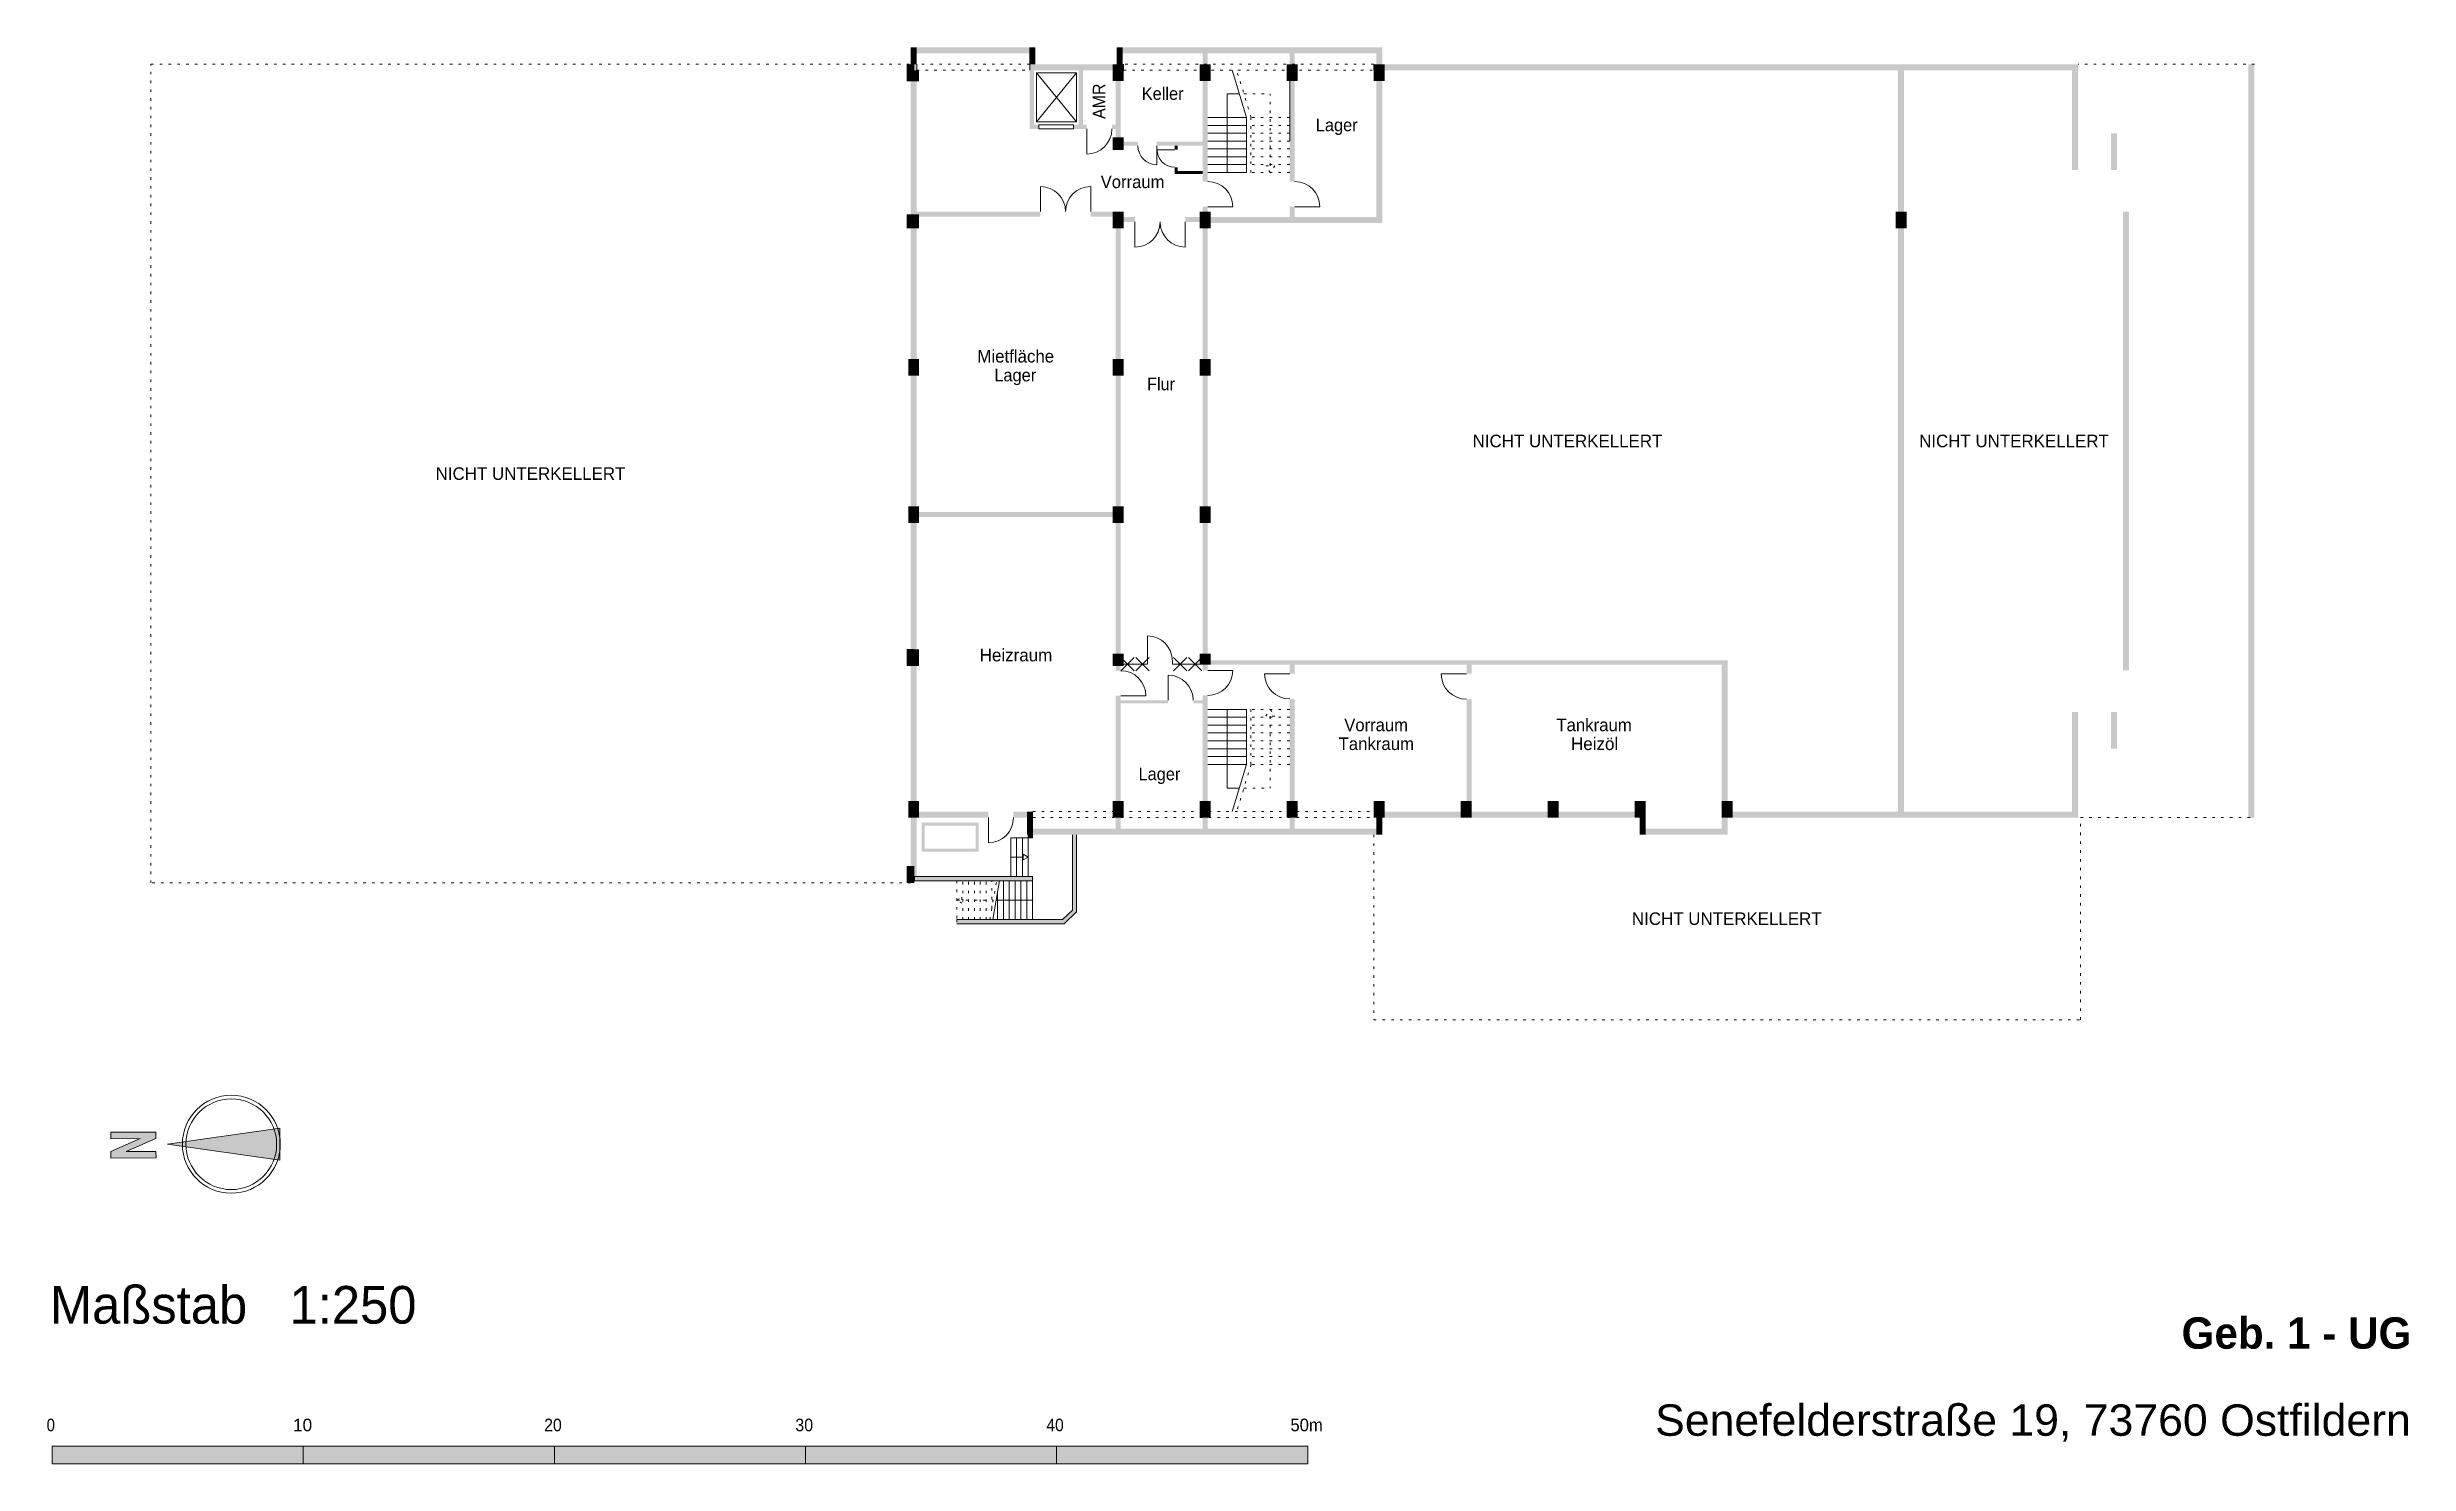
# Model space of a CAD drawing. Header units: inches. Extents: x 5602 to 99643, y 3430 to 59837.
import ezdxf

# ---------------------------------------------------------------- set-up
doc = ezdxf.new("R2010")
doc.units = ezdxf.units.IN
doc.header["$LTSCALE"] = 250
doc.header["$MEASUREMENT"] = 0
for name, pattern in [('Punktlinie', [1.4, 0.4, -1]), ('Standardmuster', [0]), ('Volllinie', [0])]:
    doc.linetypes.add(name, pattern=pattern)
doc.layers.add('Grundebene', color=7, linetype='Continuous')
doc.layers.add('Schriftfeld', color=7, linetype='Continuous')
doc.styles.add('ARIAL', font='arial.ttf', dxfattribs={"height": 0.2})
doc.styles.add('ARIAL-FETT', font='arialbd.ttf', dxfattribs={"height": 0.2})

# ---------------------------------------------------------------- blocks, each defined once
blk = doc.blocks.new('door-28B')
at = {"layer": 'Grundebene', "color": 18, "linetype": 'Standardmuster', "lineweight": 13, "true_color": 0x000000}
blk.add_line((62123, 34886), (61113, 34886), dxfattribs=at)
blk.add_arc((62123, 34886), 1010, 180, 270, dxfattribs=at)
blk = doc.blocks.new('Kreuz-2A3')
at = {"layer": 'Grundebene', "color": 18, "linetype": 'Volllinie', "lineweight": 13, "true_color": 0x000000}
for p, q in [((51049, 35008), (51579, 35538)), ((51579, 35008), (51049, 35538))]:
    blk.add_line(p, q, dxfattribs=at)
blk = doc.blocks.new('Kreuz-2A9')
at = {"layer": 'Grundebene', "color": 18, "linetype": 'Volllinie', "lineweight": 13, "true_color": 0x000000}
for p, q in [((50447, 35008), (50977, 35538)), ((50977, 35008), (50447, 35538))]:
    blk.add_line(p, q, dxfattribs=at)
blk = doc.blocks.new('Kreuz-2AF')
at = {"layer": 'Grundebene', "color": 18, "linetype": 'Volllinie', "lineweight": 13, "true_color": 0x000000}
for p, q in [((48953, 35008), (49483, 35538)), ((49483, 35008), (48953, 35538))]:
    blk.add_line(p, q, dxfattribs=at)
blk = doc.blocks.new('Kreuz-2B5')
at = {"layer": 'Grundebene', "color": 18, "linetype": 'Volllinie', "lineweight": 13, "true_color": 0x000000}
for p, q in [((48351, 35008), (48881, 35538)), ((48881, 35008), (48351, 35538))]:
    blk.add_line(p, q, dxfattribs=at)

msp = doc.modelspace()

# ---------------------------------------------------------------- hatches: boundary and pattern name
at = {"layer": 'Grundebene', "true_color": 0x000000, "transparency": 33554687}
for points in [[(40227, 59159), (40227, 59837), (39987, 59837), (39987, 59159)], [(44707, 59837), (40227, 59837), (40227, 59597), (44707, 59597)], [(44947, 59159), (44947, 59837), (44707, 59837), (44707, 59159)], [(48434, 59159), (48434, 59837), (48194, 59837), (48194, 59159)], [(58643, 59837), (48351, 59837), (48351, 59597), (58643, 59597)], [(58763, 53080), (58763, 59837), (58523, 59837), (58523, 53080)], [(39831, 59159), (40132, 59159), (40132, 58484), (39831, 58484)], [(39892, 58919), (40323, 58919), (40323, 58484), (39892, 58484)], [(40227, 58484), (40227, 29821), (39987, 29821), (39987, 58484)], [(46677, 56753), (46677, 58919), (46847, 58919), (46847, 56753)], [(48035, 59159), (48466, 59159), (48466, 58496), (48035, 58496)], [(48151, 55913), (48351, 55913), (48351, 58496), (48151, 58496)], [(51499, 59159), (51931, 59159), (51931, 58496), (51499, 58496)], [(54964, 59159), (55395, 59159), (55395, 58496), (54964, 58496)], [(58428, 59159), (58859, 59159), (58859, 58496), (58428, 58496)], [(79308, 29399), (79308, 58919), (79548, 58919), (79548, 29399)], [(86236, 54953), (86236, 59159), (86476, 59159), (86476, 54953)], [(93499, 59159), (93499, 29159), (93259, 29159), (93259, 59159)], [(48035, 56247), (48466, 56247), (48466, 55750), (48035, 55750)], [(87780, 54953), (87780, 56406), (88020, 56406), (88020, 54953)], [(39831, 53178), (40132, 53178), (40132, 52629), (39831, 52629)], [(39892, 53178), (40323, 53178), (40323, 52629), (39892, 52629)], [(48035, 53291), (48466, 53291), (48466, 52629), (48035, 52629)], [(51499, 53291), (51931, 53291), (51931, 52629), (51499, 52629)], [(58763, 53080), (51815, 53080), (51815, 52840), (58763, 52840)], [(79212, 53291), (79643, 53291), (79643, 52629), (79212, 52629)], [(88260, 35029), (88260, 53288), (88500, 53288), (88500, 35029)], [(39892, 47424), (40323, 47424), (40323, 46761), (39892, 46761)], [(48035, 47424), (48466, 47424), (48466, 46761), (48035, 46761)], [(51499, 47424), (51931, 47424), (51931, 46761), (51499, 46761)], [(39892, 41556), (40323, 41556), (40323, 40894), (39892, 40894)], [(48035, 41556), (48466, 41556), (48466, 40894), (48035, 40894)], [(51499, 41556), (51931, 41556), (51931, 40894), (51499, 40894)], [(40323, 41325), (48035, 41325), (48035, 41125), (40323, 41125)], [(39831, 35868), (40132, 35868), (40132, 35193), (39831, 35193)], [(39892, 35855), (40323, 35855), (40323, 35193), (39892, 35193)], [(48035, 35689), (48466, 35689), (48466, 35193), (48035, 35193)], [(51499, 35689), (51931, 35689), (51931, 35257), (51499, 35257)], [(72284, 35257), (51815, 35257), (51815, 35427), (72284, 35427)], [(72284, 28481), (72284, 35427), (72524, 35427), (72524, 28481)], [(86236, 29159), (86236, 33364), (86476, 33364), (86476, 29159)], [(87780, 31911), (87780, 33364), (88020, 33364), (88020, 31911)], [(39892, 29821), (40323, 29821), (40323, 29159), (39892, 29159)], [(39987, 29159), (40227, 29159), (40227, 26816), (39987, 26816)], [(44854, 29399), (44854, 28480), (44614, 28480), (44614, 29399)], [(48035, 29821), (48466, 29821), (48466, 29159), (48035, 29159)], [(51499, 29821), (51931, 29821), (51931, 29159), (51499, 29159)], [(54964, 29821), (55395, 29821), (55395, 29159), (54964, 29159)], [(58428, 29821), (58859, 29821), (58859, 29159), (58428, 29159)], [(58763, 29159), (58763, 28480), (58523, 28480), (58523, 29159)], [(61892, 29821), (62323, 29821), (62323, 29159), (61892, 29159)], [(65356, 29821), (65787, 29821), (65787, 29159), (65356, 29159)], [(68820, 29821), (69251, 29821), (69251, 29159), (68820, 29159)], [(69011, 28480), (69011, 29159), (69251, 29159), (69251, 28480)], [(72284, 29821), (72715, 29821), (72715, 29159), (72284, 29159)], [(46425, 28480), (46425, 25478), (46026, 25100), (41829, 25100), (41829, 24930), (46093, 24930), (46595, 25405), (46595, 28480)], [(58643, 28480), (44614, 28480), (44614, 28720), (58643, 28720)], [(44669, 28480), (44839, 28480), (44839, 28361), (44669, 28361)], [(69060, 28720), (72284, 28720), (72284, 28480), (69060, 28480)], [(39831, 27234), (40132, 27234), (40132, 26559), (39831, 26559)], [(40132, 26646), (44839, 26646), (44839, 26816), (40132, 26816)]]:
    msp.add_hatch(color=18, dxfattribs=at).paths.add_polyline_path(points, flags=0)
h = msp.add_hatch(color=18, dxfattribs=at)
h.paths.add_polyline_path([(51815, 59597), (51615, 59597), (51615, 54487), (51815, 54487)], flags=0)
h.paths.add_polyline_path([(51615, 35024), (51815, 35024), (51815, 53487), (51615, 53487)], flags=0)
h.paths.add_polyline_path([(51615, 34024), (51615, 28720), (51815, 28720), (51815, 34024)], flags=0)
h = msp.add_hatch(color=18, dxfattribs=at)
h.paths.add_polyline_path([(55079, 54487), (55279, 54487), (55279, 59597), (55079, 59597)], flags=0)
h.paths.add_polyline_path([(55079, 53487), (55079, 53080), (55279, 53080), (55279, 53487)], flags=0)
h = msp.add_hatch(color=18, dxfattribs=at)
h.paths.add_polyline_path([(58523, 59159), (58523, 58919), (86476, 58919), (86476, 59159)], flags=0)
h.paths.add_polyline_path([(44728, 58919), (48434, 58919), (48434, 59159), (44728, 59159)], flags=0)
h.paths.add_polyline_path([(40132, 58919), (40227, 58919), (40227, 59159), (40132, 59159)], flags=0)
h = msp.add_hatch(color=18, dxfattribs=at)
h.paths.add_polyline_path([(44728, 56583), (45085, 56583), (45085, 56753), (44898, 56753), (44898, 58919), (44728, 58919)], flags=0)
h.paths.add_polyline_path([(46847, 56583), (46847, 56753), (46465, 56753), (46465, 56583)], flags=0)
h = msp.add_hatch(color=18, dxfattribs=at)
h.paths.add_polyline_path([(48000, 56753), (48000, 56583), (48351, 56583), (48351, 56753)], flags=0)
h.paths.add_polyline_path([(47000, 56753), (46847, 56753), (46847, 56583), (47000, 56583)], flags=0)
h = msp.add_hatch(color=18, dxfattribs=at)
h.paths.add_polyline_path([(49788, 56083), (49788, 55913), (51615, 55913), (51615, 56083)], flags=0)
h.paths.add_polyline_path([(49033, 56083), (48466, 56083), (48466, 55913), (49033, 55913)], flags=0)
h = msp.add_hatch(color=18, dxfattribs=at)
h.paths.add_polyline_path([(50615, 54913), (50615, 55057), (50495, 55057), (50495, 54793), (51615, 54793), (51615, 54913)], flags=0)
h.paths.add_polyline_path([(50615, 55913), (50495, 55913), (50495, 55754), (50615, 55754)], flags=0)
h = msp.add_hatch(color=18, dxfattribs=at)
h.paths.add_polyline_path([(40227, 53091), (45155, 53091), (45155, 53291), (40227, 53291)], flags=0)
h.paths.add_polyline_path([(48035, 53091), (48035, 53291), (47155, 53291), (47155, 53091)], flags=0)
h = msp.add_hatch(color=18, dxfattribs=at)
h.paths.add_polyline_path([(48151, 35011), (48351, 35011), (48351, 53291), (48151, 53291)], flags=0)
h.paths.add_polyline_path([(48151, 34011), (48151, 28720), (48351, 28720), (48351, 34011)], flags=0)
h = msp.add_hatch(color=18, dxfattribs=at)
h.paths.add_polyline_path([(50919, 53080), (50919, 52880), (51499, 52880), (51499, 53080)], flags=0)
h.paths.add_polyline_path([(48919, 53080), (48466, 53080), (48466, 52880), (48919, 52880)], flags=0)
h = msp.add_hatch(color=18, dxfattribs=at)
h.paths.add_polyline_path([(55279, 33886), (55079, 33886), (55079, 28720), (55279, 28720)], flags=0)
h.paths.add_polyline_path([(55279, 34886), (55279, 35257), (55079, 35257), (55079, 34886)], flags=0)
h = msp.add_hatch(color=18, dxfattribs=at)
h.paths.add_polyline_path([(62323, 33876), (62123, 33876), (62123, 29821), (62323, 29821)], flags=0)
h.paths.add_polyline_path([(62323, 34886), (62323, 35257), (62123, 35257), (62123, 34886)], flags=0)
h = msp.add_hatch(color=18, dxfattribs=at)
h.paths.add_polyline_path([(48351, 33713), (50236, 33713), (50236, 33833), (48351, 33833)], flags=0)
h.paths.add_polyline_path([(51615, 33713), (51615, 33833), (51236, 33833), (51236, 33713)], flags=0)
h = msp.add_hatch(color=18, dxfattribs=at)
h.paths.add_polyline_path([(40323, 29159), (43080, 29159), (43080, 29399), (40323, 29399)], flags=0)
h.paths.add_polyline_path([(44614, 29159), (44614, 29399), (44080, 29399), (44080, 29159)], flags=0)
h = msp.add_hatch(color=18, dxfattribs=at)
h.paths.add_polyline_path([(72284, 29399), (72284, 29159), (86476, 29159), (86476, 29399)], flags=0)
h.paths.add_polyline_path([(69251, 29399), (58523, 29399), (58523, 29159), (69251, 29159)], flags=0)
h = msp.add_hatch(color=18, dxfattribs=at)
h.paths.add_polyline_path([(40428, 28963), (42688, 28963), (42688, 27809), (40428, 27809)], flags=0)
h.paths.add_polyline_path([(40548, 28843), (40548, 27929), (42568, 27929), (42568, 28843)], flags=0)
at = {"layer": 'Schriftfeld', "true_color": 0x000000, "transparency": 33554687}
for points in [[(8137, 16628), (9930, 16635), (9931, 16384), (8742, 15862), (9933, 15866), (9934, 15610), (8141, 15603), (8140, 15865), (9306, 16376), (8138, 16372)], [(10385, 16153), (14865, 15513), (14865, 16793)], [(15796, 3430), (15796, 4136), (5796, 4136), (5796, 3430)], [(35796, 3430), (35796, 4136), (25796, 4136), (25796, 3430)], [(55796, 3430), (55796, 4136), (45796, 4136), (45796, 3430)]]:
    msp.add_hatch(color=18, dxfattribs=at).paths.add_polyline_path(points, flags=0)
at = {"layer": 'Schriftfeld', "true_color": 0xffffff, "transparency": 33554687}
for points in [[(25796, 3430), (25796, 4136), (15796, 4136), (15796, 3430)], [(45796, 3430), (45796, 4136), (35796, 4136), (35796, 3430)]]:
    msp.add_hatch(color=7, dxfattribs=at).paths.add_polyline_path(points, flags=0)

# ---------------------------------------------------------------- linework, layer by layer
at = {"layer": 'Grundebene', "color": 18, "linetype": 'Punktlinie', "lineweight": 13, "true_color": 0x000000}
for p, q in [((9734, 59159), (39987, 59159)), ((9734, 26559), (9734, 59159)), ((44728, 59159), (40227, 59159)), ((40227, 58919), (44728, 58919)), ((58428, 59159), (48466, 59159)), ((48466, 58919), (58428, 58919)), ((53541, 57040), (52972, 58919)), ((93499, 59159), (86476, 59159)), ((53257, 57979), (54307, 57979)), ((54307, 55118), (54307, 57979)), ((55079, 57040), (53535, 57040)), ((53535, 57040), (53535, 54848)), ((55079, 56727), (53535, 56727)), ((55079, 56414), (53535, 56414)), ((55079, 56100), (53535, 56100)), ((55079, 55787), (53535, 55787)), ((55079, 55474), (53535, 55474)), ((55079, 55161), (53535, 55161)), ((55079, 54848), (53535, 54848)), ((54131, 55118), (54483, 55118)), ((54307, 54848), (54131, 55118)), ((54483, 55118), (54307, 54848)), ((53535, 31278), (53535, 33470)), ((55079, 33470), (53535, 33470)), ((55079, 33156), (53535, 33156)), ((54131, 33199), (54307, 33470)), ((54483, 33199), (54131, 33199)), ((54307, 33470), (54483, 33199)), ((54307, 33199), (54307, 30338)), ((55079, 32843), (53535, 32843)), ((55079, 32530), (53535, 32530)), ((55079, 32217), (53535, 32217)), ((53541, 31278), (52972, 29399)), ((55079, 31904), (53535, 31904)), ((55079, 31591), (53535, 31591)), ((55079, 31278), (53535, 31278)), ((53257, 30338), (54307, 30338)), ((44854, 29399), (58428, 29399)), ((44854, 29159), (58428, 29159)), ((86571, 21111), (86571, 29159)), ((86571, 29159), (93499, 29159)), ((58428, 28480), (58428, 21111)), ((39987, 26559), (9734, 26559)), ((43410, 26646), (41829, 26646)), ((41829, 26646), (41829, 25100)), ((42061, 25100), (42061, 26646)), ((42292, 25100), (42292, 26646)), ((42524, 25100), (42524, 26646)), ((42755, 25100), (42755, 26646)), ((42987, 25100), (42987, 26646)), ((43139, 25100), (43410, 26646)), ((43218, 25552), (43218, 26646)), ((41829, 25873), (42029, 25988)), ((41829, 25873), (43275, 25873)), ((42029, 25757), (41829, 25873)), ((42029, 25988), (42029, 25757)), ((41829, 25100), (41829, 24930)), ((41829, 25100), (43139, 25100)), ((58428, 21111), (86571, 21111))]:
    msp.add_line(p, q, dxfattribs=at)
at = {"layer": 'Grundebene', "color": 18, "linetype": 'Volllinie', "lineweight": 13, "true_color": 0x000000}
for p, q in [((40227, 59159), (40227, 58919)), ((44728, 58919), (44728, 59159)), ((44991, 58811), (46584, 58811)), ((44991, 56871), (44991, 58811)), ((44991, 56871), (46584, 58811)), ((44991, 58811), (46584, 56871)), ((46584, 58811), (46584, 56871)), ((48466, 59159), (48466, 58919)), ((52790, 58919), (53359, 57040)), ((55079, 56100), (55079, 58919)), ((58428, 58919), (58428, 59159)), ((52587, 54848), (52587, 57979)), ((52587, 57979), (53075, 57979)), ((46584, 56871), (44991, 56871)), ((46465, 56753), (45085, 56753)), ((45085, 56753), (45085, 56583)), ((45085, 56583), (46465, 56583)), ((46465, 56583), (46465, 56753)), ((47000, 56583), (47000, 55583)), ((53359, 57040), (51815, 57040)), ((53359, 56727), (51815, 56727)), ((53359, 54848), (53359, 57040)), ((49788, 55913), (49788, 55158)), ((50495, 55754), (49798, 55754)), ((53359, 56414), (51815, 56414)), ((53359, 56100), (51815, 56100)), ((53359, 55787), (51815, 55787)), ((53359, 55474), (51815, 55474)), ((53359, 55161), (51815, 55161)), ((53359, 54848), (51815, 54848)), ((45155, 53291), (45155, 54291)), ((47155, 53291), (47155, 54291)), ((48919, 52880), (48919, 51880)), ((50919, 52880), (50919, 51880)), ((51815, 53487), (52815, 53487)), ((55279, 53487), (56279, 53487)), ((49411, 35393), (49411, 36393)), ((48351, 35273), (49411, 35273)), ((49411, 35273), (49411, 35393)), ((50236, 33833), (50236, 34833)), ((50411, 35393), (50411, 35273)), ((50411, 35273), (51615, 35273)), ((51815, 35024), (52815, 35024)), ((55079, 34886), (54079, 34886)), ((48351, 34011), (49351, 34011)), ((53359, 33470), (51815, 33470)), ((53359, 33156), (51815, 33156)), ((52587, 33470), (52587, 30338)), ((53359, 33470), (53359, 31278)), ((53359, 32843), (51815, 32843)), ((53359, 32530), (51815, 32530)), ((53359, 32217), (51815, 32217)), ((53359, 31904), (51815, 31904)), ((53359, 31591), (51815, 31591)), ((53359, 31278), (51815, 31278)), ((52790, 29399), (53359, 31278)), ((52587, 30338), (53075, 30338)), ((43080, 29159), (43080, 28159)), ((43975, 28361), (43975, 26816)), ((43975, 28361), (44669, 28361)), ((44206, 28361), (44206, 26816)), ((44438, 28361), (44438, 26816)), ((44669, 28361), (44669, 28480)), ((44669, 28361), (44669, 26816)), ((44669, 28361), (44839, 28361)), ((44839, 28480), (44839, 28361)), ((46425, 25478), (46425, 28480)), ((46595, 28480), (46595, 25405)), ((43975, 27588), (44473, 27588)), ((44469, 27473), (44469, 27704)), ((44469, 27704), (44669, 27588)), ((44669, 27588), (44469, 27473)), ((40132, 26816), (44839, 26816)), ((40132, 26646), (40132, 26816)), ((44839, 26646), (40132, 26646)), ((43529, 26646), (43258, 25100)), ((44839, 26646), (43529, 26646)), ((43682, 25100), (43682, 26646)), ((43913, 25100), (43913, 26646)), ((44145, 25100), (44145, 26646)), ((44376, 25100), (44376, 26646)), ((44608, 25100), (44608, 26646)), ((44839, 25100), (44839, 26816)), ((43394, 25873), (44839, 25873)), ((43450, 25100), (43450, 26194)), ((46026, 25100), (46425, 25478)), ((46595, 25405), (46093, 24930)), ((46026, 25100), (41829, 25100)), ((41829, 24930), (45928, 24930)), ((43258, 25100), (44839, 25100)), ((46093, 24930), (45928, 24930))]:
    msp.add_line(p, q, dxfattribs=at)
at = {"layer": 'Grundebene', "color": 18, "linetype": 'Standardmuster', "lineweight": 13, "true_color": 0x000000}
for centre, radius, start, end in [((47000, 56583), 1000, 270, 0), ((49788, 55913), 755, 180, 270), ((50495, 55754), 697, 180, 270), ((45155, 53291), 1000, 0, 90), ((47155, 53291), 1000, 90, 180), ((51815, 53487), 1000, 0, 90), ((55279, 53487), 1000, 0, 90), ((48919, 52880), 1000, 270, 0), ((50919, 52880), 1000, 180, 270), ((49411, 35393), 1000, 0, 90), ((48351, 34011), 1000, 0, 90), ((50236, 33833), 1000, 0, 90), ((51815, 35024), 1000, 270, 0), ((55079, 34886), 1000, 180, 270), ((43080, 29159), 1000, 270, 0)]:
    msp.add_arc(centre, radius, start, end, dxfattribs=at)
for p in [(52587, 56100), (52587, 32217), (43975, 27588), (44839, 25873)]:
    msp.add_point(p, dxfattribs=at)
at = {"layer": 'Schriftfeld', "color": 18, "linetype": 'Volllinie', "lineweight": 13, "true_color": 0x000000}
for p, q in [((8137, 16628), (9930, 16635)), ((8138, 16372), (8137, 16628)), ((9306, 16376), (8138, 16372)), ((8140, 15865), (9306, 16376)), ((9931, 16384), (8742, 15862)), ((9931, 16384), (9930, 16635)), ((14865, 16793), (10385, 16153)), ((10385, 16153), (14865, 15513)), ((14865, 15513), (14865, 16793)), ((8140, 15865), (8141, 15603)), ((9934, 15610), (8141, 15603)), ((8742, 15862), (9933, 15866)), ((9933, 15866), (9934, 15610)), ((15796, 4136), (5796, 4136)), ((5796, 4136), (5796, 3430)), ((25796, 4136), (15796, 4136)), ((15796, 4136), (15796, 3430)), ((15796, 3430), (15796, 4136)), ((25796, 3430), (25796, 4136)), ((35796, 4136), (25796, 4136)), ((25796, 4136), (25796, 3430)), ((35796, 3430), (35796, 4136)), ((45796, 4136), (35796, 4136)), ((35796, 4136), (35796, 3430)), ((45796, 3430), (45796, 4136)), ((55796, 4136), (45796, 4136)), ((45796, 4136), (45796, 3430)), ((55796, 3430), (55796, 4136)), ((5796, 3430), (15796, 3430)), ((15796, 3430), (25796, 3430)), ((25796, 3430), (35796, 3430)), ((35796, 3430), (45796, 3430)), ((45796, 3430), (55796, 3430))]:
    msp.add_line(p, q, dxfattribs=at)
for radius in [1950, 1806]:
    msp.add_circle((12932, 16154), radius, dxfattribs=at)

# ---------------------------------------------------------------- block references
at = {"layer": 'Grundebene'}
for name in ['Kreuz-2B5', 'Kreuz-2AF', 'Kreuz-2A9', 'Kreuz-2A3', 'door-28B']:
    msp.add_blockref(name, (0, 0), dxfattribs=at)

# ---------------------------------------------------------------- texts
at = {"layer": 'Grundebene', "color": 18, "lineweight": 18, "true_color": 0x000000, "style": 'ARIAL', "width": 0.908722}
msp.add_text('AMR', height=500, rotation=90, dxfattribs=at).set_placement((47736, 56982))
at = {"layer": 'Grundebene', "color": 18, "lineweight": 18, "true_color": 0x000000, "style": 'ARIAL'}
for s, width, p in [('Keller', 0.932345, (49188, 57742)), ('Lager', 0.934191, (56118, 56492)), ('Vorraum', 0.947887, (47553, 54228)), ('Mietfläche', 0.960175, (42642, 47282)), ('Lager', 0.934191, (43316, 46532)), ('Flur', 0.923524, (49401, 46179)), ('NICHT UNTERKELLERT', 0.963586, (62365, 43909)), ('NICHT UNTERKELLERT', 0.963586, (80145, 43909)), ('NICHT UNTERKELLERT', 0.963586, (21070, 42609)), ('Heizraum', 0.967702, (42734, 35382)), ('Vorraum', 0.947887, (57252, 32601)), ('Tankraum', 0.955879, (65697, 32601)), ('Tankraum', 0.955879, (57026, 31851)), ('Heizöl', 0.968829, (66281, 31851)), ('Lager', 0.934191, (49058, 30649)), ('NICHT UNTERKELLERT', 0.963586, (68708, 24885))]:
    msp.add_text(s, height=500, dxfattribs=dict(at, width=width)).set_placement(p)
at = {"layer": 'Schriftfeld', "color": 18, "lineweight": 18, "true_color": 0x000000}
for s, height, style, width, p in [('Maßstab   1:250', 1500, 'ARIAL', 0.964313, (5706, 9010)), ('Geb. 1 - UG', 1250, 'ARIAL-FETT', 0.962446, (90597, 8011)), ('Senefelderstraße 19, 73760 Ostfildern', 1250, 'ARIAL', 1.016662, (69630, 4544)), ('0', 500, 'ARIAL', 0.850484, (5578, 4726)), ('10', 500, 'ARIAL', 0.977993, (15391, 4726)), ('20', 500, 'ARIAL', 0.902815, (25391, 4726)), ('30', 500, 'ARIAL', 0.914211, (35391, 4726)), ('40', 500, 'ARIAL', 0.88866, (45391, 4726)), ('50m', 500, 'ARIAL', 0.945685, (55110, 4726))]:
    msp.add_text(s, height=height, dxfattribs=dict(at, style=style, width=width)).set_placement(p)

doc.saveas('drawing.dxf')
